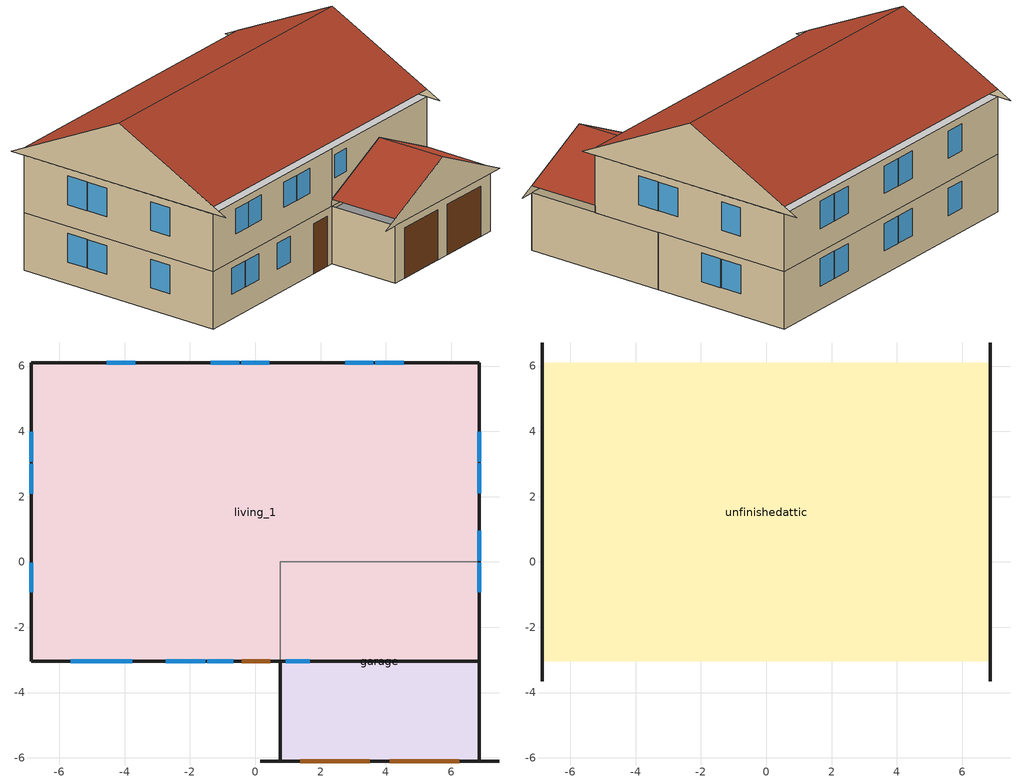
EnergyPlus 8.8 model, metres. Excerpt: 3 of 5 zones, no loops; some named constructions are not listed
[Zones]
living_1
 floor foundation (GrndInsFinLivFloor): -6.86,6.1 6.86,6.1 6.86,0 0.76,0 0.76,-3.05 -6.86,-3.05 z0
 floor adiabatic (FinUninsFinFloor): -6.86,6.1 6.86,6.1 6.86,0 0.76,0 0.76,-3.05 -6.86,-3.05 z2.44
 floor to garage (UnfinInsFinFloor): 0.76,0 6.86,0 6.86,-3.05 0.76,-3.05 z2.44
 wall outside (ExtInsFinWall): 6.86,0 6.86,6.1 -6.86,6.1 -6.86,-3.05 0.76,-3.05 z0:2.44; 6.86,-3.05 6.86,6.1 -6.86,6.1 -6.86,-3.05 0.76,-3.05 z2.44:4.88; 6.86,-3.05,2.74 6.86,-3.05,4.88 0.76,-3.05,4.88 0.76,-3.05,2.74 3.81,-3.05,4.27
 wall to garage (UnfinInsFinWall): 0.76,-3.05 0.76,0 6.86,0 z0:2.44; 0.76,-3.05,2.44 6.86,-3.05,2.44 6.86,-3.05,2.74 3.81,-3.05,4.27 0.76,-3.05,2.74
 window (left-Glass): -6.86,3.98 -6.86,3.07 / -6.86,3.01 -6.86,2.09 / -6.86,-0.02 -6.86,-0.93 z0.91:2.13; -6.86,3.98 -6.86,3.07 / -6.86,3.01 -6.86,2.09 / -6.86,-0.02 -6.86,-0.93 z3.35:4.57
 window (front-Glass): -5.66,-3.05 -4.83,-3.05 / -4.77,-3.05 -3.95,-3.05 / -2.74,-3.05 -1.92,-3.05 z1.03:2.13; -5.42,-3.05 -4.62,-3.05 / -4.56,-3.05 -3.77,-3.05 / -2.33,-3.05 -1.53,-3.05 / -1.47,-3.05 -0.68,-3.05 z3.51:4.57; 0.93,-3.05 1.66,-3.05 z3.59:4.57
 window (right-Glass): 6.86,3.08 6.86,3.99 / 6.86,2.1 6.86,3.02 z0.91:2.13; 6.86,0.04 6.86,0.96 / 6.86,-0.93 6.86,-0.02 / 6.86,3.07 6.86,3.98 z3.35:4.57
 window (back-Glass): 3.62,6.1 2.75,6.1 / 4.54,6.1 3.68,6.1 / -0.49,6.1 -1.36,6.1 / 0.43,6.1 -0.43,6.1 / -3.68,6.1 -4.54,6.1 z0.98:2.13; 3.62,6.1 2.75,6.1 / 4.54,6.1 3.68,6.1 / -0.49,6.1 -1.36,6.1 / 0.43,6.1 -0.43,6.1 / -3.68,6.1 -4.54,6.1 z3.42:4.57
 door (livingDoors): -0.41,-3.05 0.46,-3.05 z0:2.13
garage
 floor foundation (GrndUninsUnfinGrgFloor): 0.76,0 6.86,0 6.86,-6.1 0.76,-6.1 z0
 wall outside (ExtUninsUnfinWall): 0.76,-3.05 0.76,-6.1 6.86,-6.1 6.86,0 z0:2.44; 0.15,-6.1,2.44 7.47,-6.1,2.44 3.81,-6.1,4.27
 door (garageDoors): 1.37,-6.1 3.51,-6.1 / 4.11,-6.1 6.25,-6.1 z0:2.13
 roof outside (UnfinUninsExtGrgRoof): 6.86,-6.1,2.74 6.86,-3.05,2.74 3.81,-3.05,4.27 3.81,-6.1,4.27; 0.76,-3.05,2.74 0.76,-6.1,2.74 3.81,-6.1,4.27 3.81,-3.05,4.27
unfinishedattic
 floor to living_1 (FinInsUnfinUAFloor): -6.86,6.1 6.86,6.1 6.86,-3.05 -6.86,-3.05 z4.88
 wall outside (ExtUninsUnfinWall): 6.86,-3.66,4.88 6.86,6.71,4.88 6.86,1.52,7.47; -6.86,6.71,4.88 -6.86,-3.66,4.88 -6.86,1.52,7.47
 roof outside (UnfinInsExtRoof): -6.86,-3.05,5.18 6.86,-3.05,5.18 6.86,1.52,7.47 -6.86,1.52,7.47; 6.86,6.1,5.18 -6.86,6.1,5.18 -6.86,1.52,7.47 6.86,1.52,7.47
[Material] Roughness=Rough
Name | Thickness {m} | Conductivity {W/m-K} | Density {kg/m^3} | Specific Heat {J/kg-K} | Thermal Absorptance | Solar Absorptance | Visible Absorptance
CarpetBareLayer | 0.0254 | 0.0866887 | 40.05 | 1214.23 | 0.9 | 0.6
CeilingMass | 0.0127 | 0.160291 | 801 | 837.4 | 0.9 | 0.3 | 0.1
FloorMass | 0.015875 | 0.115458 | 544.68 | 1214.23 | 0.9 | 0.6
IntFloorIns | 0.1397 | 0.0489548 | 106.365 | 1151.69
IntWallIns | 0.0889 | 0.0550583 | 162.403 | 1178.92
PartitionWallMass | 0.0127 | 0.160291 | 801 | 837.4 | 0.9 | 0.5 | 0.1
Plywood-3_4in | 0.01905 | 0.115458 | 512.64 | 1214.23
UAAdditionalCeilingIns | 0.334518 | 0.0400775 | 16.02 | 1046.75
UATrussandIns | 0.0889 | 0.0422819 | 50.7834 | 1165.1
[Construction]
RevUnfinInsFinWall: PartitionWallMass, IntWallIns
RevUnfinInsFinFloor: CarpetBareLayer, FloorMass, Plywood-3_4in, IntFloorIns
RevFinInsUnfinUAFloor: UAAdditionalCeilingIns, UATrussandIns, CeilingMass
[Schedule:Day:Hourly]
BathExhaustDay_1: FRACTION, 0, 0, 0, 0, 0, 0, 1, 0, 0, 0, 0, 0, 0, 0, 0, 0, 0, 0, 0, 0, 0, 0, 0, 0
CeilingFanWeekday_1; CeilingFanWeekend_1: ON/OFF, 1, 1, 1, 1, 1, 1, 1, 1, 1, 1, 1, 1, 1, 1, 1, 1, 1, 1, 1, 1, 1, 1, 1, 1
ClothesDryerExhaustDay_1: FRACTION, 0, 0, 0, 0, 0, 0, 0, 0, 0, 0, 1, 0, 0, 0, 0, 0, 0, 0, 0, 0, 0, 0, 0, 0
NatVentClgSsnTempWkDay_1; NatVentClgSsnTempWkEnd_1; NatVentOvlpSsnTemp_1; NatVentOvlpSsnTempWkDay_1: TEMPERATURE, 21.6667, 21.6667, 21.6667, 21.6667, 21.6667, 21.6667, 21.6667, 21.6667, 21.6667, 21.6667, 21.6667, 21.6667, 21.6667, 21.6667, 21.6667, 21.6667, 21.6667, 21.6667, 21.6667, 21.6667, 21.6667, 21.6667, 21.6667, 21.6667
NatVentHtgSsnTempWkDay_1; NatVentHtgSsnTempWkEnd_1: TEMPERATURE, 23.3333, 23.3333, 23.3333, 23.3333, 23.3333, 23.3333, 23.3333, 23.3333, 23.3333, 23.3333, 23.3333, 23.3333, 23.3333, 23.3333, 23.3333, 23.3333, 23.3333, 23.3333, 23.3333, 23.3333, 23.3333, 23.3333, 23.3333, 23.3333
RangeHoodDay_1: FRACTION, 0, 0, 0, 0, 0, 0, 0, 0, 0, 0, 0, 0, 0, 0, 0, 0, 0, 1, 0, 0, 0, 0, 0, 0
[Schedule:Week:Compact]
BathExhaustWk_1: For: Weekdays, BathExhaustDay_1, For: CustomDay1, BathExhaustDay_1, For: CustomDay2, BathExhaustDay_1, For: AllOtherDays, BathExhaustDay_1
CeilingFanWeek_1: For: Weekdays, CeilingFanWeekday_1, For: CustomDay1, CeilingFanWeekday_1, For: CustomDay2, CeilingFanWeekend_1, For: AllOtherDays, CeilingFanWeekend_1
ClothesDryerExhaustWk_1: For: Weekdays, ClothesDryerExhaustDay_1, For: CustomDay1, ClothesDryerExhaustDay_1, For: CustomDay2, ClothesDryerExhaustDay_1, For: AllOtherDays, ClothesDryerExhaustDay_1
NatVentClgSsnTempWeek_1: For: Weekdays, NatVentClgSsnTempWkDay_1, For: CustomDay1, NatVentClgSsnTempWkDay_1, For: CustomDay2, NatVentClgSsnTempWkEnd_1, For: AllOtherDays, NatVentClgSsnTempWkEnd_1
NatVentHtgSsnTempWeek_1: For: Weekdays, NatVentHtgSsnTempWkDay_1, For: CustomDay1, NatVentHtgSsnTempWkDay_1, For: CustomDay2, NatVentHtgSsnTempWkEnd_1, For: AllOtherDays, NatVentHtgSsnTempWkEnd_1
NatVentOvlpSsnTempWeek_1: For: Weekdays, NatVentOvlpSsnTempWkDay_1, For: CustomDay1, NatVentOvlpSsnTempWkDay_1, For: CustomDay2, NatVentOvlpSsnTemp_1, For: AllOtherDays, NatVentOvlpSsnTemp_1
RangeHoodWk_1: For: Weekdays, RangeHoodDay_1, For: CustomDay1, RangeHoodDay_1, For: CustomDay2, RangeHoodDay_1, For: AllOtherDays, RangeHoodDay_1
[Schedule:Year]
BathExhaust_1: FRACTION, BathExhaustWk_1, 1, 1, 12, 31
CeilingFan_1: ON/OFF, CeilingFanWeek_1, 1, 1, 12, 31
ClothesDryerExhaust_1: FRACTION, ClothesDryerExhaustWk_1, 1, 1, 12, 31
NatVentTemp_1: TEMPERATURE, NatVentHtgSsnTempWeek_1, 1, 1, 1, 31, NatVentHtgSsnTempWeek_1, 2, 1, 2, 28, NatVentHtgSsnTempWeek_1, 3, 1, 3, 31, NatVentHtgSsnTempWeek_1, 4, 1, 4, 30, NatVentOvlpSsnTempWeek_1, 5, 1, 5, 31, NatVentOvlpSsnTempWeek_1, 6, 1, 6, 30, NatVentClgSsnTempWeek_1, 7, 1, 7, 31, NatVentClgSsnTempWeek_1, 8, 1, 8, 31, NatVentClgSsnTempWeek_1, 9, 1, 9, 30, NatVentOvlpSsnTempWeek_1, 10, 1, 10, 31, NatVentHtgSsnTempWeek_1, 11, 1, 11, 30, NatVentHtgSsnTempWeek_1, 12, 1, 12, 31
RangeHood_1: FRACTION, RangeHoodWk_1, 1, 1, 12, 31
